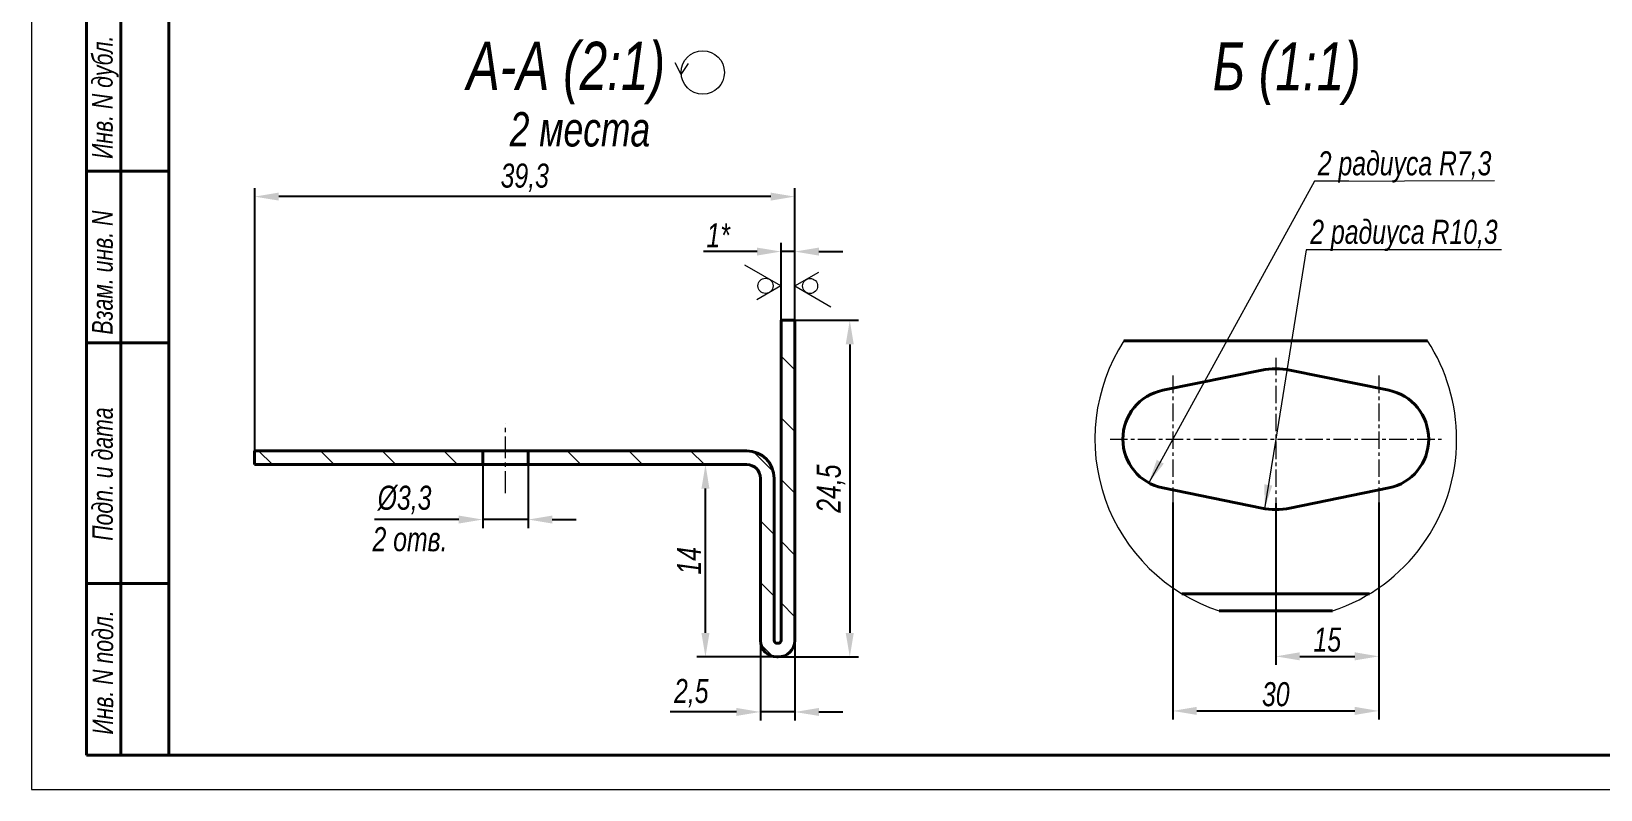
# Model space of a CAD drawing. Header units: millimetres. Extents: x 8428 to 17165, y -24193 to -22478.
# Drawn here: x 8427.6 to 8655.9, y -22774.9 to -22664.5 of the extents above; entities that cross this region are included whole.
import ezdxf

# ---------------------------------------------------------------- set-up
doc = ezdxf.new("R2010")
doc.units = ezdxf.units.MM
doc.linetypes.add('LT_08', pattern=[10.16, 6.35, -1.27, 1.27, -1.27])
for name, color, linetype, lineweight in [('Layer_01', 3, 'Continuous', 13), ('Layer_05', 7, 'Continuous', 40), ('Layer_08', 1, 'Continuous', 15), ('Layer_09', 6, 'Continuous', 15), ('Layer_15', 7, 'Continuous', 40)]:
    doc.layers.add(name, color=color, linetype=linetype, lineweight=lineweight)
doc.styles.add('Style_01', font='ARIALNI.TTF', dxfattribs={"width": 0.9, "height": 3.5})
doc.dimstyles.new('DimStyle_05', dxfattribs={"dimtxt": 3.5, "dimasz": 3.5, "dimexe": 1.25, "dimexo": 0, "dimtad": 1, "dimlfac": 2, "dimtxsty": 'Style_01', "dimcen": 0, "dimazin": 3, "dimtfac": 1, "dimtmove": 0, "dimatfit": 3})
pattern_1 = [(135, (0.16, -4.48), (-4.490128, -4.490128), [])]

# ---------------------------------------------------------------- blocks, each defined once
blk = doc.blocks.new('Block_146')
at = {"layer": 'Layer_05', "linetype": 'Continuous', "lineweight": 15}
for p, q in [((0, 297.18), (0, 0.18)), ((0, 0.18), (420, 0.18))]:
    blk.add_line(p, q, dxfattribs=at)
at = {"layer": 'Layer_05', "linetype": 'Continuous'}
for p, q in [((20, 292.18), (20, 5.18)), ((8, 5.18), (8, 150.18)), ((13, 5.18), (13, 150.18)), ((8, 90.18), (20, 90.18)), ((8, 65.18), (20, 65.18)), ((8, 30.18), (20, 30.18)), ((8, 5.18), (20, 5.18)), ((20, 5.18), (415, 5.18))]:
    blk.add_line(p, q, dxfattribs=at)
at = {"layer": 'Layer_05', "linetype": 'Continuous', "style": 'Style_01', "width": 0.9}
for s, p in [('Инв. N дубл.', (11.82, 91.97)), ('Взам. инв. N', (11.83, 66.4)), ('Подп. и дата', (11.85, 36.4)), ('Инв. N подл.', (11.9, 8.18))]:
    blk.add_text(s, height=3, rotation=90, dxfattribs=at).set_placement(p)
blk = doc.blocks.new('*D1099')
at = {"layer": 'Defpoints', "color": 0, "ltscale": 0.5, "transparency": 16777216}
for p in [(8538.66, -22696.59), (8536.66, -22706.59), (8538.66, -22706.59)]:
    blk.add_point(p, dxfattribs=at)
at = {"layer": 'Layer_08', "color": 0, "lineweight": -2, "ltscale": 0.5, "transparency": 16777216}
for p, q in [((8533.16, -22696.59), (8525.36, -22696.59)), ((8536.66, -22706.59), (8536.66, -22695.34)), ((8538.66, -22696.59), (8536.66, -22696.59)), ((8538.66, -22706.59), (8538.66, -22695.34)), ((8542.16, -22696.59), (8545.66, -22696.59))]:
    blk.add_line(p, q, dxfattribs=at)
at = {"layer": 'Layer_08', "color": 0, "ltscale": 0.5, "transparency": 16777216}
for points in [[(8533.16, -22696.01), (8533.16, -22697.17), (8536.66, -22696.59)], [(8542.16, -22696.01), (8542.16, -22697.17), (8538.66, -22696.59)]]:
    blk.add_solid(points, dxfattribs=at)
at = {"layer": 'Layer_08', "color": 0, "ltscale": 0.5, "transparency": 16777216, "insert": (8527.51, -22694.21), "char_height": 3.5, "attachment_point": 5, "style": 'Style_01'}
blk.add_mtext('1*', dxfattribs=at)
blk = doc.blocks.new('*D1100')
at = {"layer": 'Defpoints', "color": 0, "ltscale": 0.5, "transparency": 16777216}
for p in [(8460.06, -22688.59), (8538.66, -22706.59), (8460.06, -22725.59)]:
    blk.add_point(p, dxfattribs=at)
at = {"layer": 'Layer_08', "color": 0, "lineweight": -2, "ltscale": 0.5, "transparency": 16777216}
for p, q in [((8460.06, -22725.59), (8460.06, -22687.34)), ((8538.66, -22706.59), (8538.66, -22687.34)), ((8535.16, -22688.59), (8463.56, -22688.59))]:
    blk.add_line(p, q, dxfattribs=at)
at = {"layer": 'Layer_08', "color": 0, "ltscale": 0.5, "transparency": 16777216}
for points in [[(8463.56, -22688.01), (8463.56, -22689.17), (8460.06, -22688.59)], [(8535.16, -22688.01), (8535.16, -22689.17), (8538.66, -22688.59)]]:
    blk.add_solid(points, dxfattribs=at)
at = {"layer": 'Layer_08', "color": 0, "ltscale": 0.5, "transparency": 16777216, "insert": (8499.36, -22685.86), "char_height": 3.5, "attachment_point": 5, "style": 'Style_01'}
blk.add_mtext('39,3', dxfattribs=at)
blk = doc.blocks.new('*D1101')
at = {"layer": 'Defpoints', "color": 0, "ltscale": 0.5, "transparency": 16777216}
for p in [(8538.66, -22706.59), (8536.26, -22755.59), (8546.66, -22755.59)]:
    blk.add_point(p, dxfattribs=at)
at = {"layer": 'Layer_08', "color": 0, "lineweight": -2, "ltscale": 0.5, "transparency": 16777216}
for p, q in [((8538.66, -22706.59), (8547.91, -22706.59)), ((8546.66, -22710.09), (8546.66, -22752.09)), ((8536.26, -22755.59), (8547.91, -22755.59))]:
    blk.add_line(p, q, dxfattribs=at)
at = {"layer": 'Layer_08', "color": 0, "ltscale": 0.5, "transparency": 16777216}
for points in [[(8546.07, -22710.09), (8547.24, -22710.09), (8546.66, -22706.59)], [(8546.07, -22752.09), (8547.24, -22752.09), (8546.66, -22755.59)]]:
    blk.add_solid(points, dxfattribs=at)
at = {"layer": 'Layer_08', "color": 0, "ltscale": 0.5, "transparency": 16777216, "insert": (8543.92, -22731.09), "char_height": 3.5, "attachment_point": 5, "rotation": 90, "style": 'Style_01'}
blk.add_mtext('24,5', dxfattribs=at)
blk = doc.blocks.new('*D1102')
at = {"layer": 'Defpoints', "color": 0, "ltscale": 0.5, "transparency": 16777216}
for p in [(8525.66, -22727.59), (8527.22, -22727.59), (8536.26, -22755.59)]:
    blk.add_point(p, dxfattribs=at)
at = {"layer": 'Layer_08', "color": 0, "lineweight": -2, "ltscale": 0.5, "transparency": 16777216}
for p, q in [((8527.22, -22727.59), (8524.41, -22727.59)), ((8525.66, -22752.09), (8525.66, -22731.09)), ((8536.26, -22755.59), (8524.41, -22755.59))]:
    blk.add_line(p, q, dxfattribs=at)
at = {"layer": 'Layer_08', "color": 0, "ltscale": 0.5, "transparency": 16777216}
for points in [[(8525.07, -22731.09), (8526.24, -22731.09), (8525.66, -22727.59)], [(8525.07, -22752.09), (8526.24, -22752.09), (8525.66, -22755.59)]]:
    blk.add_solid(points, dxfattribs=at)
at = {"layer": 'Layer_08', "color": 0, "ltscale": 0.5, "transparency": 16777216, "insert": (8523.27, -22741.59), "char_height": 3.5, "attachment_point": 5, "rotation": 90, "style": 'Style_01'}
blk.add_mtext('14', dxfattribs=at)
blk = doc.blocks.new('*D1103')
at = {"layer": 'Defpoints', "color": 0, "ltscale": 0.5, "transparency": 16777216}
for p in [(8533.66, -22753.23), (8538.66, -22752.75), (8538.66, -22763.59)]:
    blk.add_point(p, dxfattribs=at)
at = {"layer": 'Layer_08', "color": 0, "lineweight": -2, "ltscale": 0.5, "transparency": 16777216}
for p, q in [((8533.66, -22753.23), (8533.66, -22764.84)), ((8538.66, -22752.75), (8538.66, -22764.84)), ((8530.16, -22763.59), (8520.54, -22763.59)), ((8538.66, -22763.59), (8533.66, -22763.59)), ((8542.16, -22763.59), (8545.66, -22763.59))]:
    blk.add_line(p, q, dxfattribs=at)
at = {"layer": 'Layer_08', "color": 0, "ltscale": 0.5, "transparency": 16777216}
for points in [[(8530.16, -22763.01), (8530.16, -22764.17), (8533.66, -22763.59)], [(8542.16, -22763.01), (8542.16, -22764.17), (8538.66, -22763.59)]]:
    blk.add_solid(points, dxfattribs=at)
at = {"layer": 'Layer_08', "color": 0, "ltscale": 0.5, "transparency": 16777216, "insert": (8523.6, -22760.86), "char_height": 3.5, "attachment_point": 5, "style": 'Style_01'}
blk.add_mtext('2,5', dxfattribs=at)
blk = doc.blocks.new('*D1104')
at = {"layer": 'Defpoints', "color": 0, "ltscale": 0.5, "transparency": 16777216}
for p in [(8493.26, -22727.59), (8499.86, -22727.59), (8493.26, -22735.59)]:
    blk.add_point(p, dxfattribs=at)
at = {"layer": 'Layer_08', "color": 0, "lineweight": -2, "ltscale": 0.5, "transparency": 16777216}
for p, q in [((8493.26, -22727.59), (8493.26, -22736.84)), ((8499.86, -22727.59), (8499.86, -22736.84)), ((8489.76, -22735.59), (8477.48, -22735.59)), ((8499.86, -22735.59), (8493.26, -22735.59)), ((8503.36, -22735.59), (8506.86, -22735.59))]:
    blk.add_line(p, q, dxfattribs=at)
at = {"layer": 'Layer_08', "color": 0, "ltscale": 0.5, "transparency": 16777216}
for points in [[(8489.76, -22735.01), (8489.76, -22736.17), (8493.26, -22735.59)], [(8503.36, -22735.01), (8503.36, -22736.17), (8499.86, -22735.59)]]:
    blk.add_solid(points, dxfattribs=at)
at = {"layer": 'Layer_08', "color": 0, "ltscale": 0.5, "transparency": 16777216, "insert": (8481.87, -22732.74), "char_height": 3.5, "attachment_point": 5, "style": 'Style_01'}
blk.add_mtext('%%C3,3', dxfattribs=at)
blk = doc.blocks.new('*D1105')
at = {"layer": 'Defpoints', "color": 0, "ltscale": 0.5, "transparency": 16777216}
for p in [(8608.65, -22733.19), (8623.65, -22735.78), (8623.65, -22755.5)]:
    blk.add_point(p, dxfattribs=at)
at = {"layer": 'Layer_08', "color": 0, "lineweight": -2, "ltscale": 0.5, "transparency": 16777216}
for p, q in [((8608.65, -22733.19), (8608.65, -22756.75)), ((8623.65, -22735.78), (8623.65, -22756.75)), ((8612.15, -22755.5), (8620.15, -22755.5))]:
    blk.add_line(p, q, dxfattribs=at)
at = {"layer": 'Layer_08', "color": 0, "ltscale": 0.5, "transparency": 16777216}
for points in [[(8612.15, -22754.91), (8612.15, -22756.08), (8608.65, -22755.5)], [(8620.15, -22754.91), (8620.15, -22756.08), (8623.65, -22755.5)]]:
    blk.add_solid(points, dxfattribs=at)
at = {"layer": 'Layer_08', "color": 0, "ltscale": 0.5, "transparency": 16777216, "insert": (8616.15, -22753.08), "char_height": 3.5, "attachment_point": 5, "style": 'Style_01'}
blk.add_mtext('15', dxfattribs=at)
blk = doc.blocks.new('*D1106')
at = {"layer": 'Defpoints', "color": 0, "ltscale": 0.5, "transparency": 16777216}
for p in [(8593.65, -22733.13), (8623.65, -22733.13), (8623.65, -22763.44)]:
    blk.add_point(p, dxfattribs=at)
at = {"layer": 'Layer_08', "color": 0, "lineweight": -2, "ltscale": 0.5, "transparency": 16777216}
for p, q in [((8593.65, -22733.13), (8593.65, -22764.69)), ((8623.65, -22733.13), (8623.65, -22764.69)), ((8597.15, -22763.44), (8620.15, -22763.44))]:
    blk.add_line(p, q, dxfattribs=at)
at = {"layer": 'Layer_08', "color": 0, "ltscale": 0.5, "transparency": 16777216}
for points in [[(8597.15, -22762.85), (8597.15, -22764.02), (8593.65, -22763.44)], [(8620.15, -22762.85), (8620.15, -22764.02), (8623.65, -22763.44)]]:
    blk.add_solid(points, dxfattribs=at)
at = {"layer": 'Layer_08', "color": 0, "ltscale": 0.5, "transparency": 16777216, "insert": (8608.65, -22761.03), "char_height": 3.5, "attachment_point": 5, "style": 'Style_01'}
blk.add_mtext('30', dxfattribs=at)

msp = doc.modelspace()

# ---------------------------------------------------------------- hatches: boundary and pattern name
at = {"linetype": 'Continuous', "lineweight": 18}
h = msp.add_hatch(dxfattribs=at)
h.set_pattern_fill('ANSI31', color=256, scale=2, angle=90, style=0)
h.set_pattern_definition(pattern_1)
edge = h.paths.add_edge_path(flags=0)
edge.add_line((8538.6552, -22753.1914), (8538.6552, -22706.5914))
edge.add_line((8538.6552, -22706.5914), (8536.6552, -22706.5914))
edge.add_line((8536.6552, -22706.5914), (8536.6552, -22753.1914))
edge.add_arc((8536.2552, -22753.1914), 0.4, 270, 360, ccw=False)
edge.add_line((8536.2552, -22753.5914), (8536.0552, -22753.5914))
edge.add_arc((8536.0552, -22753.1914), 0.4, 180, 270, ccw=False)
edge.add_line((8535.6552, -22753.1914), (8535.6552, -22729.5914))
edge.add_arc((8531.6552, -22729.5914), 4, 0, 90)
edge.add_line((8531.6552, -22725.5914), (8499.8552, -22725.5914))
edge.add_line((8499.8552, -22725.5914), (8499.8552, -22727.5914))
edge.add_line((8499.8552, -22727.5914), (8531.6552, -22727.5914))
edge.add_arc((8531.6552, -22729.5914), 2, 0, 90, ccw=False)
edge.add_line((8533.6552, -22729.5914), (8533.6552, -22753.1914))
edge.add_arc((8536.0552, -22753.1914), 2.4, 180, 270)
edge.add_line((8536.0552, -22755.5914), (8536.2552, -22755.5914))
edge.add_arc((8536.2552, -22753.1914), 2.4, 270, 360)
h = msp.add_hatch(dxfattribs=at)
h.set_pattern_fill('ANSI31', color=256, scale=2, angle=90, style=0)
h.set_pattern_definition(pattern_1)
h.paths.add_polyline_path([(8460.0552, -22725.5914), (8460.0552, -22727.5914), (8493.2552, -22727.5914), (8493.2552, -22725.5914)], flags=0)

# ---------------------------------------------------------------- linework, layer by layer
at = {"layer": 'Layer_08', "linetype": 'Continuous', "lineweight": 13, "ltscale": 0.5}
for p, q in [((8614.2836, -22686.3373), (8593.6548, -22723.8873)), ((8619.2984, -22686.3373), (8614.2836, -22686.3373)), ((8613.0994, -22696.3373), (8608.6548, -22723.8873)), ((8641.4781, -22696.3373), (8613.0994, -22696.3373))]:
    msp.add_line(p, q, dxfattribs=at)
at = {"layer": 'Layer_08', "ltscale": 0.5}
for p, q in [((8614.2836, -22686.3373), (8640.4936, -22686.2658)), ((8593.6548, -22723.8873), (8590.1639, -22730.2415)), ((8608.6548, -22723.8873), (8607.0223, -22734.0064))]:
    msp.add_line(p, q, dxfattribs=at)
for points in [[(8591.3379, -22726.8931), (8592.3604, -22727.4548), (8590.1639, -22730.2415)], [(8607.0038, -22730.4582), (8608.1556, -22730.644), (8607.0223, -22734.0064)]]:
    msp.add_solid(points, dxfattribs=at)
at = {"layer": 'Layer_09'}
for q in [(8521.2716, -22669.1092), (8523.1834, -22669.241)]:
    msp.add_line((8522.1146, -22670.8127), q, dxfattribs=at)
at = {"layer": 'Layer_09', "lineweight": 13, "ltscale": 0.303109}
for p, q in [((8536.6266, -22701.586), (8531.3766, -22698.5549)), ((8538.6552, -22701.586), (8543.9052, -22704.6171))]:
    msp.add_line(p, q, dxfattribs=at)
at = {"layer": 'Layer_09', "lineweight": 13, "ltscale": 0.141451}
for p, q in [((8538.6552, -22701.586), (8542.1552, -22699.5652)), ((8536.6266, -22701.586), (8533.1266, -22703.6067))]:
    msp.add_line(p, q, dxfattribs=at)
at = {"layer": 'Layer_09', "linetype": 'LT_08', "ltscale": 0.4}
for p, q in [((8608.6548, -22712.0535), (8608.6548, -22735.7211)), ((8593.6548, -22714.646), (8593.6548, -22733.1286)), ((8623.6548, -22714.646), (8623.6548, -22733.1286)), ((8584.5314, -22723.8873), (8632.967, -22723.8873))]:
    msp.add_line(p, q, dxfattribs=at)
at = {"layer": 'Layer_09', "linetype": 'LT_08', "ltscale": 0.5}
msp.add_line((8496.5552, -22731.7422), (8496.5552, -22721.5585), dxfattribs=at)
at = {"layer": 'Layer_09'}
msp.add_circle((8525.2592, -22670.5211), 3.1589, dxfattribs=at)
at = {"layer": 'Layer_09', "lineweight": 13}
for centre in [(8534.3973, -22701.5771), (8540.8845, -22701.5949)]:
    msp.add_circle(centre, 1.0981, dxfattribs=at)
at = {"layer": 'Layer_09'}
for start, end in [(147.092179, 251.769503), (359.99998, 32.907812), (288.230505, 0.000016)]:
    msp.add_arc((8608.6548, -22723.8873), 26.3212, start, end, dxfattribs=at)
at = {"layer": 'Layer_15', "linetype": 'Continuous'}
for p, q in [((8536.6552, -22753.1914), (8536.6552, -22706.5914)), ((8538.6552, -22706.5914), (8536.6552, -22706.5914)), ((8538.6552, -22753.1914), (8538.6552, -22706.5914)), ((8586.557, -22709.5873), (8630.7526, -22709.5873)), ((8606.6048, -22713.8444), (8592.2048, -22716.7838)), ((8625.1048, -22716.7838), (8610.7048, -22713.8444)), ((8460.0552, -22725.5914), (8493.2552, -22725.5914)), ((8460.0552, -22727.5914), (8460.0552, -22725.5914)), ((8493.2552, -22727.5914), (8493.2552, -22725.5914)), ((8499.8552, -22725.5914), (8493.2552, -22725.5914)), ((8499.8552, -22725.5914), (8499.8552, -22727.5914)), ((8499.8552, -22725.5914), (8531.6552, -22725.5914)), ((8460.0552, -22727.5914), (8493.2552, -22727.5914)), ((8493.2552, -22727.5914), (8499.8552, -22727.5914)), ((8499.8552, -22727.5914), (8531.6552, -22727.5914)), ((8533.6552, -22729.5914), (8533.6552, -22753.1914)), ((8535.6552, -22729.5914), (8535.6552, -22753.1914)), ((8592.2048, -22730.9908), (8606.6048, -22733.9302)), ((8610.7048, -22733.9302), (8625.1048, -22730.9908)), ((8594.9963, -22746.3873), (8622.3133, -22746.3873)), ((8600.4205, -22748.8873), (8616.8891, -22748.8873)), ((8536.0552, -22753.5914), (8536.2552, -22753.5914)), ((8536.0552, -22755.5914), (8536.2552, -22755.5914))]:
    msp.add_line(p, q, dxfattribs=at)
for centre, radius, start, end in [((8608.6548, -22723.8873), 10.25, 78.463047, 101.536953), ((8593.6548, -22723.8873), 7.25, 101.536948, 258.463052), ((8623.6548, -22723.8873), 7.25, 281.53702, 78.46298), ((8531.6552, -22729.5914), 4, 0, 90), ((8531.6552, -22729.5914), 2, 0, 90), ((8608.6548, -22723.8873), 10.25, 258.463022, 281.536978), ((8536.0552, -22753.1914), 2.4, 180, 270), ((8536.0552, -22753.1914), 0.4, 180, 270), ((8536.2552, -22753.1914), 2.4, 270, 0), ((8536.2552, -22753.1914), 0.4, 270, 0)]:
    msp.add_arc(centre, radius, start, end, dxfattribs=at)

# ---------------------------------------------------------------- block references
at = {"layer": 'Layer_05'}
msp.add_blockref('Block_146', (8427.5641, -22775.0743), dxfattribs=at)

# ---------------------------------------------------------------- texts
at = {"layer": 'Layer_01', "attachment_point": 1, "style": 'Style_01'}
for s, insert, char_height in [('А-А (2:1)', (8490.9131, -22666.0617), 7), ('Б (1:1)', (8599.4706, -22666.1282), 7), ('2 места', (8497.1724, -22676.2942), 5)]:
    msp.add_mtext(s, dxfattribs=dict(at, insert=insert, char_height=char_height))
at = {"layer": 'Layer_08', "ltscale": 0.5, "char_height": 3.5, "attachment_point": 5, "style": 'Style_01'}
for s, insert in [('2 радиуса R7,3', (8627.4009, -22684.2728)), ('2 радиуса R10,3', (8627.3136, -22694.243)), ('2 отв.', (8482.6619, -22738.4673))]:
    msp.add_mtext(s, dxfattribs=dict(at, insert=insert))

# ---------------------------------------------------------------- dimensions: what is measured, and where the dimension line sits
at = {"layer": 'Layer_08', "ltscale": 0.5}
for base, p1, p2, text, picture, middle in [((8460.0552, -22688.5914), (8538.6552, -22706.5914), (8460.0552, -22725.5914), '39,3', '*D1100', (8499.3552, -22685.8559)), ((8493.2552, -22735.5914), (8499.8552, -22727.5914), (8493.2552, -22727.5914), '%%C3,3', '*D1104', (8481.8689, -22732.7437)), ((8623.6548, -22763.4373), (8593.6548, -22733.1286), (8623.6548, -22733.1286), '30', '*D1106', (8608.6548, -22761.0253)), ((8623.6548, -22755.4966), (8608.6548, -22733.1879), (8623.6548, -22735.7804), '15', '*D1105', (8616.1548, -22753.0846))]:
    dim = msp.add_linear_dim(base=base, p1=p1, p2=p2, text=text, dimstyle='DimStyle_05', dxfattribs=at)
    dim.commit()
    dim.dimension.update_dxf_attribs({"geometry": picture, "text_midpoint": middle})
for base, p1, p2, text, picture, middle in [((8538.6552, -22696.5914), (8536.6552, -22706.5914), (8538.6552, -22706.5914), '1*', '*D1099', (8527.5057, -22696.5914)), ((8538.6552, -22763.5914), (8533.6552, -22753.2336), (8538.6552, -22752.7505), '2,5', '*D1103', (8523.599, -22763.5914))]:
    dim = msp.add_linear_dim(base=base, p1=p1, p2=p2, text=text, dimstyle='DimStyle_05', dxfattribs=at)
    dim.commit()
    dim.dimension.update_dxf_attribs({"geometry": picture, "text_midpoint": middle, "dimtype": 160})
for base, p1, p2, text, picture, middle in [((8546.6552, -22755.5914), (8538.6552, -22706.5914), (8536.2552, -22755.5914), '24,5', '*D1101', (8543.9197, -22731.0914)), ((8525.6552, -22727.5914), (8536.2552, -22755.5914), (8527.2193, -22727.5914), '14', '*D1102', (8523.2731, -22741.5914))]:
    dim = msp.add_linear_dim(base=base, p1=p1, p2=p2, angle=90, text=text, dimstyle='DimStyle_05', dxfattribs=at)
    dim.commit()
    dim.dimension.update_dxf_attribs({"geometry": picture, "text_midpoint": middle})

doc.saveas('drawing.dxf')
